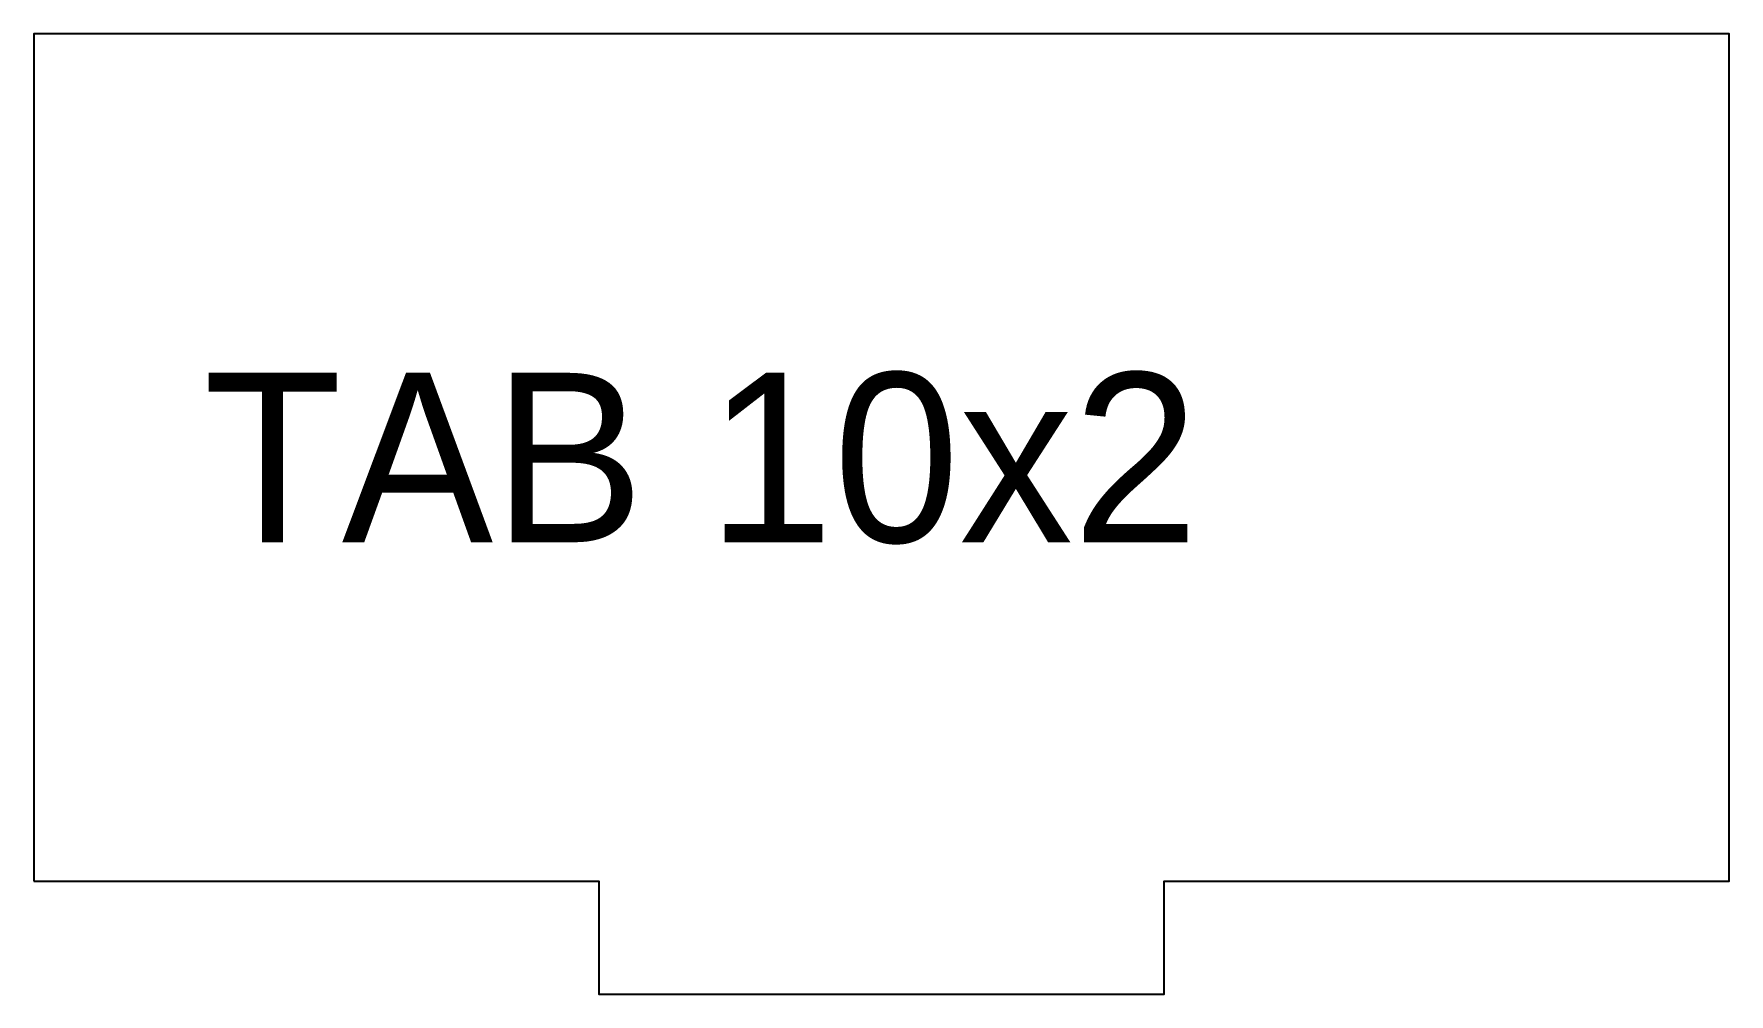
# Model space of a CAD drawing. Header units: millimetres. Extents: x 0 to 30, y 0 to 17.
import ezdxf

# ---------------------------------------------------------------- set-up
doc = ezdxf.new("R2010")
doc.units = ezdxf.units.MM
doc.layers.add('CUT', color=1, linetype='Continuous')
doc.layers.add('ETCH', color=3, linetype='Continuous')

msp = doc.modelspace()

# ---------------------------------------------------------------- linework, layer by layer
at = {"layer": 'CUT'}
msp.add_lwpolyline([(0, 2), (10, 2), (10, 0), (20, 0), (20, 2), (30, 2), (30, 17), (0, 17)], close=True, dxfattribs=at)

# ---------------------------------------------------------------- texts
at = {"layer": 'ETCH'}
msp.add_text('TAB 10x2', height=3, dxfattribs=at).set_placement((3, 8))

doc.saveas('drawing.dxf')
